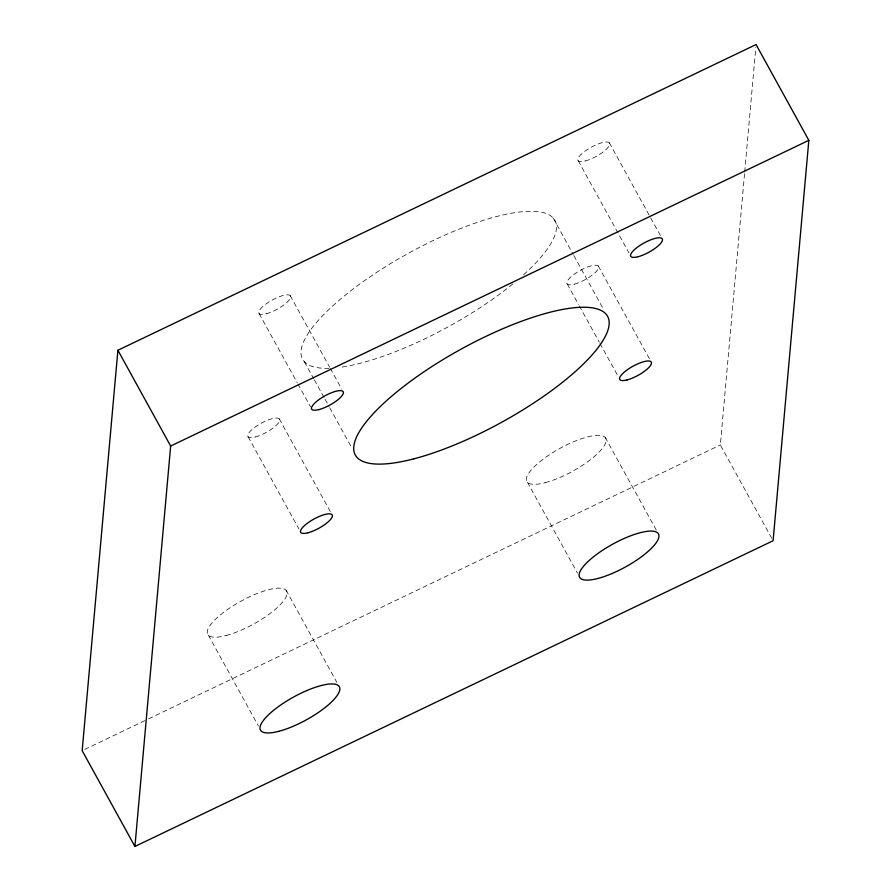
<?xml version="1.0" encoding="UTF-8"?>
<svg xmlns="http://www.w3.org/2000/svg" width="891" height="891" viewBox="0 0 891 891"><rect width="100%" height="100%" fill="white"/><g stroke="black" fill="none" stroke-linecap="round" stroke-linejoin="round"><path stroke-width="0.67" stroke-dasharray="4.46 3.34" d="M771.762 538.32L720.34 444.965L744.575 173.4M744.698 172.019L755.824 47.323M84.678 749.465L147.36 719.438M148.619 718.837L720.34 444.965M609.333 142.805L660.754 236.16M578.226 160.759L628.979 252.899M598.34 266.008L649.762 359.363M553.166 217.994L573.203 254.369M573.871 255.583L603.252 308.921M567.233 283.962L578.582 304.566M579.25 305.78L599.287 342.155M599.955 343.369L617.986 376.102M605.178 437.347L656.6 530.702M527.405 482.231L577.502 573.158M290.254 295.656L329.648 367.192M330.316 368.406L341.676 389.011M304.321 361.623L313.665 378.597M314.334 379.811L324.357 397.987M325.026 399.201L329.024 406.485M329.692 407.688L351.733 447.705M259.147 313.61L297.215 382.718M297.884 383.932L310.569 406.964M279.251 418.859L330.672 512.214M248.144 436.813L298.908 528.953M286.089 590.198L336.843 682.339M208.327 635.083L258.412 726.009M329.147 368.295A143.974 41.821 -28.8 0 1 344.349 295.923A143.974 41.821 -28.8 0 1 520.656 211.88A143.974 41.821 -28.8 0 1 521.502 276.6M512.926 283.861A143.974 41.821 -28.8 0 1 340.295 367.315M226.08 635.528A44.995 13.064 -28.8 0 0 287.091 593.529A44.995 13.064 -28.8 0 0 228.452 608.854A44.995 13.064 -28.8 0 0 226.08 635.528M545.158 482.677A44.995 13.064 -28.8 0 0 606.181 440.677A44.995 13.064 -28.8 0 0 547.542 456.003A44.995 13.064 -28.8 0 0 545.158 482.677M266.242 313.788A17.998 5.223 -28.8 0 0 290.655 296.993A17.998 5.223 -28.8 0 0 267.2 303.118A17.998 5.223 -28.8 0 0 266.242 313.788M585.331 160.937A17.998 5.223 -28.8 0 0 609.734 144.13A17.998 5.223 -28.8 0 0 586.278 150.267A17.998 5.223 -28.8 0 0 585.331 160.937M255.249 436.991A17.998 5.223 -28.8 0 0 279.651 420.196A17.998 5.223 -28.8 0 0 256.196 426.321A17.998 5.223 -28.8 0 0 255.249 436.991M574.327 284.14A17.998 5.223 -28.8 0 0 598.741 267.333A17.998 5.223 -28.8 0 0 575.285 273.47A17.998 5.223 -28.8 0 0 574.327 284.14"/><path stroke-width="1.34" d="M117.902 350.263L82.172 750.668L134.931 846.45L773.098 540.737L808.828 140.333L756.069 44.55L117.902 350.263L170.66 446.035L134.931 846.45M170.66 446.035L808.828 140.333M413.87 458.832A143.974 41.821 -28.8 0 0 609.132 324.447A143.974 41.821 -28.8 0 0 421.488 373.485A143.974 41.821 -28.8 0 0 413.87 458.832M278.838 731.311A44.995 13.064 -28.8 0 0 339.85 689.311A44.995 13.064 -28.8 0 0 281.211 704.636A44.995 13.064 -28.8 0 0 278.838 731.311M597.917 578.459A44.995 13.064 -28.8 0 0 658.939 536.46A44.995 13.064 -28.8 0 0 600.3 551.785A44.995 13.064 -28.8 0 0 597.917 578.459M319 409.57A17.998 5.223 -28.8 0 0 343.414 392.775A17.998 5.223 -28.8 0 0 319.958 398.901A17.998 5.223 -28.8 0 0 319 409.57M638.09 256.719A17.998 5.223 -28.8 0 0 662.492 239.913A17.998 5.223 -28.8 0 0 639.036 246.05A17.998 5.223 -28.8 0 0 638.09 256.719M627.097 379.922A17.998 5.223 -28.8 0 0 651.499 363.116A17.998 5.223 -28.8 0 0 628.044 369.253A17.998 5.223 -28.8 0 0 627.097 379.922M308.008 532.773A17.998 5.223 -28.8 0 0 332.41 515.978A17.998 5.223 -28.8 0 0 308.954 522.104A17.998 5.223 -28.8 0 0 308.008 532.773"/></g></svg>
